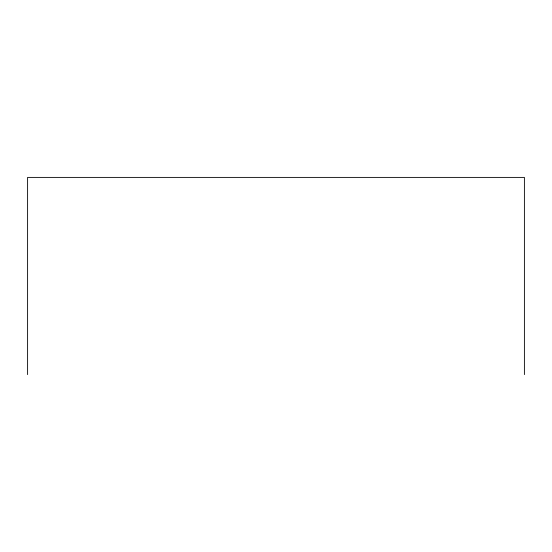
<?xml version="1.0" encoding="UTF-8"?>
<svg xmlns="http://www.w3.org/2000/svg" width="552" height="552" viewBox="0 0 552 552"><rect width="100%" height="100%" fill="white"/><g stroke="black" fill="none" stroke-linecap="round" stroke-linejoin="round"><path stroke-width="0.83" d="M524.4 374.601L524.4 177.399L27.6 177.399L27.6 374.601"/></g></svg>
